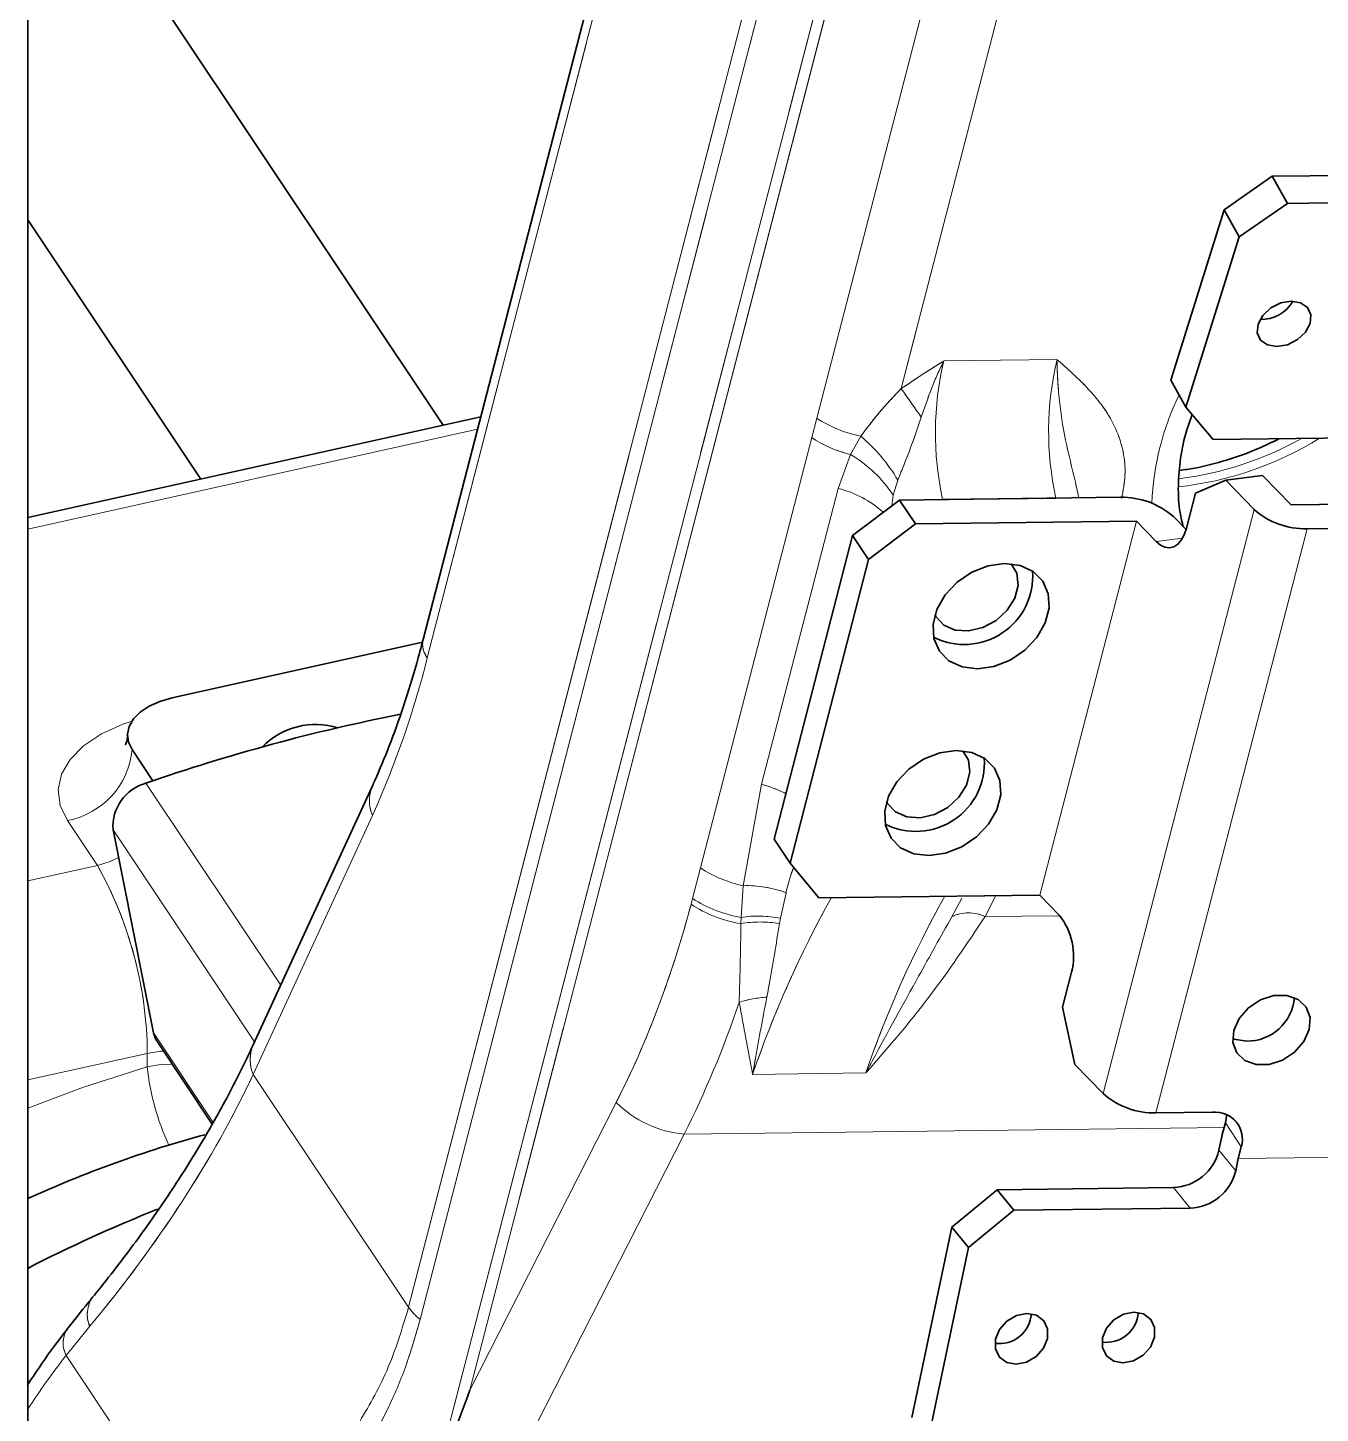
# Paper-space layout 'Blatt1' of a CAD drawing. Header units: millimetres. Extents: x 0 to 1189, y 0 to 841.
# Drawn here: x 577.15 to 586.47, y 113.46 to 123.45 of the extents above; entities that cross this region are included whole.
import ezdxf

# ---------------------------------------------------------------- set-up
doc = ezdxf.new("R2010")
doc.units = ezdxf.units.MM
doc.linetypes.add('PHANTOM', pattern=[12.7, 6.35, -1.27, 1.27, -1.27, 1.27, -1.27])

psp = doc.layouts.new('Blatt1')

# ---------------------------------------------------------------- linework, layer by layer
at = {"color": 7, "linetype": 'Continuous', "lineweight": 35}
for p, q in [((577.1512, 76.5629), (577.1512, 165.1576)), ((583.6187, 133.025), (580.0016, 119.0356)), ((578.1737, 123.538), (580.1466, 120.5805)), ((585.7766, 122.135), (586.1233, 122.376)), ((586.1233, 122.376), (586.6678, 122.3827)), ((586.1233, 122.376), (586.2318, 122.1808)), ((585.3917, 120.907), (585.7766, 122.135)), ((585.8851, 121.9398), (585.7766, 122.135)), ((586.2318, 122.1808), (585.8851, 121.9398)), ((586.2318, 122.1808), (586.7763, 122.1875)), ((577.1512, 122.0634), (578.3995, 120.1921)), ((585.5002, 120.7118), (585.8851, 121.9398)), ((585.3917, 120.907), (585.5002, 120.7118)), ((585.5002, 120.7118), (585.698, 120.4774)), ((580.4165, 120.6405), (577.1512, 119.9146)), ((586.9684, 120.493), (585.698, 120.4774)), ((586.0538, 120.218), (585.7878, 120.1845)), ((586.2583, 120.0066), (586.0538, 120.218)), ((585.7878, 120.1845), (585.569, 120.0904)), ((585.9923, 119.9732), (585.7878, 120.1845)), ((583.0978, 119.7857), (583.4354, 120.0417)), ((583.4354, 120.0417), (585.0291, 120.0613)), ((583.4354, 120.0417), (583.5504, 119.8693)), ((583.7468, 120.0456), (584.5634, 120.0556)), ((585.569, 120.0904), (585.5037, 119.8377)), ((586.6669, 120.0116), (586.2586, 120.0065)), ((585.5012, 119.8284), (585.4103, 119.9223)), ((583.5504, 119.8693), (583.2128, 119.6133)), ((583.5504, 119.8693), (585.1441, 119.8889)), ((585.2849, 119.7435), (585.1443, 119.8888)), ((586.7819, 119.8392), (586.3736, 119.8341)), ((582.5315, 117.5954), (583.0978, 119.7857)), ((583.2128, 119.6133), (583.0978, 119.7857)), ((582.6465, 117.423), (583.2128, 119.6133)), ((579.9964, 119.0164), (578.1916, 118.6152)), ((577.9046, 118.2421), (578.0543, 118.0178)), ((579.6361, 117.9819), (578.7768, 116.1137)), ((578.059, 116.1989), (577.7662, 117.6646)), ((582.5315, 117.5954), (582.6465, 117.423)), ((582.6465, 117.423), (582.8534, 117.1736)), ((584.447, 117.1932), (582.8534, 117.1736)), ((584.4473, 117.1931), (584.5879, 117.0478)), ((584.676, 116.6365), (584.6106, 116.3838)), ((584.6106, 116.3838), (584.6987, 115.9725)), ((578.0856, 116.1342), (578.4817, 115.5405)), ((584.6987, 115.9725), (584.9033, 115.7611)), ((585.2845, 115.6221), (585.6928, 115.6271)), ((585.7847, 115.5501), (585.7629, 115.4659)), ((585.7387, 115.3531), (585.7573, 115.4417)), ((585.8997, 115.3777), (585.8779, 115.2935)), ((585.8594, 115.2049), (585.8779, 115.2935)), ((583.8125, 114.7991), (584.1404, 115.0683)), ((584.1404, 115.0683), (585.4108, 115.0839)), ((584.1404, 115.0683), (584.261, 114.9201)), ((584.261, 114.9201), (583.9331, 114.6509)), ((584.261, 114.9201), (585.5314, 114.9357)), ((583.5247, 113.4256), (583.8125, 114.7991)), ((583.9331, 114.6509), (583.8125, 114.7991)), ((583.6453, 113.2773), (583.9331, 114.6509))]:
    psp.add_line(p, q, dxfattribs=at)
at = {"color": 7, "linetype": 'PHANTOM', "lineweight": 18}
for p, q in [((577.1512, 76.5629), (577.1512, 165.1576)), ((583.6187, 133.025), (580.0016, 119.0356)), ((578.1737, 123.538), (580.1466, 120.5805)), ((585.7766, 122.135), (586.1233, 122.376)), ((586.1233, 122.376), (586.6678, 122.3827)), ((586.1233, 122.376), (586.2318, 122.1808)), ((585.3917, 120.907), (585.7766, 122.135)), ((585.8851, 121.9398), (585.7766, 122.135)), ((586.2318, 122.1808), (585.8851, 121.9398)), ((586.2318, 122.1808), (586.7763, 122.1875)), ((577.1512, 122.0634), (578.3995, 120.1921)), ((585.5002, 120.7118), (585.8851, 121.9398)), ((585.3917, 120.907), (585.5002, 120.7118)), ((585.5002, 120.7118), (585.698, 120.4774)), ((580.4165, 120.6405), (577.1512, 119.9146)), ((586.9684, 120.493), (585.698, 120.4774)), ((586.0538, 120.218), (585.7878, 120.1845)), ((586.2583, 120.0066), (586.0538, 120.218)), ((585.7878, 120.1845), (585.569, 120.0904)), ((585.9923, 119.9732), (585.7878, 120.1845)), ((583.0978, 119.7857), (583.4354, 120.0417)), ((583.4354, 120.0417), (585.0291, 120.0613)), ((583.4354, 120.0417), (583.5504, 119.8693)), ((583.7468, 120.0456), (584.5634, 120.0556)), ((585.569, 120.0904), (585.5037, 119.8377)), ((586.6669, 120.0116), (586.2586, 120.0065)), ((585.5012, 119.8284), (585.4103, 119.9223)), ((583.5504, 119.8693), (583.2128, 119.6133)), ((583.5504, 119.8693), (585.1441, 119.8889)), ((585.2849, 119.7435), (585.1443, 119.8888)), ((586.7819, 119.8392), (586.3736, 119.8341)), ((582.5315, 117.5954), (583.0978, 119.7857)), ((583.2128, 119.6133), (583.0978, 119.7857)), ((582.6465, 117.423), (583.2128, 119.6133)), ((579.9964, 119.0164), (578.1916, 118.6152)), ((577.9046, 118.2421), (578.0543, 118.0178)), ((579.6361, 117.9819), (578.7768, 116.1137)), ((578.059, 116.1989), (577.7662, 117.6646)), ((582.5315, 117.5954), (582.6465, 117.423)), ((582.6465, 117.423), (582.8534, 117.1736)), ((584.447, 117.1932), (582.8534, 117.1736)), ((584.4473, 117.1931), (584.5879, 117.0478)), ((584.676, 116.6365), (584.6106, 116.3838)), ((584.6106, 116.3838), (584.6987, 115.9725)), ((578.0856, 116.1342), (578.4817, 115.5405)), ((584.6987, 115.9725), (584.9033, 115.7611)), ((585.2845, 115.6221), (585.6928, 115.6271)), ((585.7847, 115.5501), (585.7629, 115.4659)), ((585.7387, 115.3531), (585.7573, 115.4417)), ((585.8997, 115.3777), (585.8779, 115.2935)), ((585.8594, 115.2049), (585.8779, 115.2935)), ((583.8125, 114.7991), (584.1404, 115.0683)), ((584.1404, 115.0683), (585.4108, 115.0839)), ((584.1404, 115.0683), (584.261, 114.9201)), ((584.261, 114.9201), (583.9331, 114.6509)), ((584.261, 114.9201), (585.5314, 114.9357)), ((583.5247, 113.4256), (583.8125, 114.7991)), ((583.9331, 114.6509), (583.8125, 114.7991)), ((583.6453, 113.2773), (583.9331, 114.6509))]:
    psp.add_line(p, q, dxfattribs=at)
at = {"color": 8, "linetype": 'Continuous', "lineweight": 18}
for p, q in [((580.0944, 113.0011), (586.0305, 135.9594)), ((586.0989, 135.9047), (580.3374, 113.6219)), ((583.7216, 133.175), (580.0319, 118.9049)), ((579.8971, 114.2207), (584.5012, 132.0275)), ((584.5845, 131.94), (579.9804, 114.1332)), ((582.8391, 120.632), (585.6618, 131.5487)), ((586.0991, 131.0979), (583.448, 120.8448)), ((583.7557, 121.0445), (584.5724, 121.0545)), ((582.8032, 120.4919), (582.8391, 120.632)), ((580.3937, 120.5523), (577.1512, 119.8314)), ((583.0827, 120.3707), (583.1573, 120.5018)), ((582.0008, 117.3886), (582.8032, 120.4919)), ((582.9926, 120.1256), (583.0827, 120.3707)), ((582.441, 117.9922), (582.9926, 120.1256)), ((583.4238, 120.1855), (583.3907, 120.0773)), ((583.3907, 120.0773), (583.3798, 119.9996)), ((584.9033, 115.7611), (585.9923, 119.9732)), ((585.1441, 119.8889), (584.447, 117.1932)), ((584.4473, 117.1931), (585.1443, 119.8888)), ((586.3736, 119.8341), (585.2845, 115.6221)), ((585.2849, 119.7435), (585.4761, 119.7676)), ((578.0034, 118.0003), (578.9748, 116.5441)), ((582.3091, 117.2606), (582.441, 117.9922)), ((577.6537, 117.4068), (577.438, 117.7301)), ((579.6366, 117.7674), (578.7774, 115.8992)), ((578.7866, 116.1349), (577.7662, 117.6646)), ((577.1512, 117.2951), (577.6537, 117.4068)), ((581.9438, 117.1689), (582.0008, 117.3886)), ((582.2937, 117.0323), (582.3091, 117.2606)), ((582.6178, 117.2103), (582.577, 117.0261)), ((581.9328, 117.1269), (581.9438, 117.1689)), ((583.8129, 117.0373), (583.8855, 117.1712)), ((584.1301, 117.1893), (584.0522, 117.0377)), ((582.2925, 116.9871), (582.2937, 117.0323)), ((582.577, 117.0261), (582.5698, 116.9877)), ((584.0522, 117.0377), (584.5912, 117.0443)), ((578.059, 116.1989), (578.489, 115.5543)), ((578.0131, 116.0516), (577.1512, 115.86)), ((578.0131, 115.9551), (578.0131, 116.0516)), ((583.1936, 115.9102), (582.377, 115.9002)), ((578.7774, 115.8992), (579.8971, 114.2207)), ((580.3374, 113.6219), (581.3935, 115.6975)), ((585.7763, 115.5175), (581.8836, 115.4697)), ((585.8997, 115.3777), (585.7847, 115.5501)), ((581.8836, 115.4697), (578.8585, 109.5241)), ((585.7387, 115.3531), (585.8594, 115.2049)), ((585.8779, 115.2935), (588.6002, 115.3269)), ((585.8779, 115.2935), (588.6002, 115.3269)), ((585.5314, 114.9357), (585.4108, 115.0839)), ((577.5979, 114.0835), (577.428, 113.8733)), ((578.6335, 112.0663), (577.428, 113.8733))]:
    psp.add_line(p, q, dxfattribs=at)
at = {"color": 8, "linetype": 'PHANTOM', "lineweight": 18}
for p, q in [((580.0944, 113.0011), (586.0305, 135.9594)), ((586.0989, 135.9047), (580.3374, 113.6219)), ((583.7216, 133.175), (580.0319, 118.9049)), ((579.8971, 114.2207), (584.5012, 132.0275)), ((584.5845, 131.94), (579.9804, 114.1332)), ((582.8391, 120.632), (585.6618, 131.5487)), ((586.0991, 131.0979), (583.448, 120.8448)), ((583.7557, 121.0445), (584.5724, 121.0545)), ((582.8032, 120.4919), (582.8391, 120.632)), ((580.3937, 120.5523), (577.1512, 119.8314)), ((583.0827, 120.3707), (583.1573, 120.5018)), ((582.0008, 117.3886), (582.8032, 120.4919)), ((582.9926, 120.1256), (583.0827, 120.3707)), ((582.441, 117.9922), (582.9926, 120.1256)), ((583.4238, 120.1855), (583.3907, 120.0773)), ((583.3907, 120.0773), (583.3798, 119.9996)), ((584.9033, 115.7611), (585.9923, 119.9732)), ((585.1441, 119.8889), (584.447, 117.1932)), ((584.4473, 117.1931), (585.1443, 119.8888)), ((586.3736, 119.8341), (585.2845, 115.6221)), ((585.2849, 119.7435), (585.4761, 119.7676)), ((578.0034, 118.0003), (578.9748, 116.5441)), ((582.3091, 117.2606), (582.441, 117.9922)), ((577.6537, 117.4068), (577.438, 117.7301)), ((579.6366, 117.7674), (578.7774, 115.8992)), ((578.7866, 116.1349), (577.7662, 117.6646)), ((577.1512, 117.2951), (577.6537, 117.4068)), ((581.9438, 117.1689), (582.0008, 117.3886)), ((582.2937, 117.0323), (582.3091, 117.2606)), ((582.6178, 117.2103), (582.577, 117.0261)), ((581.9328, 117.1269), (581.9438, 117.1689)), ((583.8129, 117.0373), (583.8855, 117.1712)), ((584.1301, 117.1893), (584.0522, 117.0377)), ((582.2925, 116.9871), (582.2937, 117.0323)), ((582.577, 117.0261), (582.5698, 116.9877)), ((584.0522, 117.0377), (584.5912, 117.0443)), ((578.059, 116.1989), (578.489, 115.5543)), ((578.0131, 116.0516), (577.1512, 115.86)), ((578.0131, 115.9551), (578.0131, 116.0516)), ((583.1936, 115.9102), (582.377, 115.9002)), ((578.7774, 115.8992), (579.8971, 114.2207)), ((580.3374, 113.6219), (581.3935, 115.6975)), ((585.7763, 115.5175), (581.8836, 115.4697)), ((585.8997, 115.3777), (585.7847, 115.5501)), ((581.8836, 115.4697), (578.8585, 109.5241)), ((585.7387, 115.3531), (585.8594, 115.2049)), ((585.8779, 115.2935), (588.6002, 115.3269)), ((585.8779, 115.2935), (588.6002, 115.3269)), ((585.5314, 114.9357), (585.4108, 115.0839)), ((577.5979, 114.0835), (577.428, 113.8733)), ((578.6335, 112.0663), (577.428, 113.8733))]:
    psp.add_line(p, q, dxfattribs=at)
at = {"color": 7, "linetype": 'Continuous', "lineweight": 35, "flags": 128}
for points in [[(586.1569, 121.1486), (586.089, 121.1602), (586.0393, 121.1949), (586.0153, 121.2476), (586.0207, 121.3101), (586.0546, 121.3729), (586.1119, 121.4265), (586.1839, 121.4628), (586.2596, 121.4761), (586.3274, 121.4645), (586.3772, 121.4298), (586.4012, 121.3772), (586.3958, 121.3147), (586.3619, 121.2518), (586.3046, 121.1982), (586.2326, 121.1619), (586.1569, 121.1486)], [(585.5037, 119.8377), (585.488, 119.7914), (585.467, 119.753), (585.4415, 119.724), (585.4125, 119.7054), (585.3812, 119.698), (585.3486, 119.7021), (585.3161, 119.7174), (585.2849, 119.7435)], [(583.9978, 118.8252), (584.1169, 118.8419), (584.2342, 118.8881), (584.3403, 118.9598), (584.4266, 119.0513), (584.4861, 119.1553), (584.514, 119.2632), (584.508, 119.3663), (584.4686, 119.4563), (584.3991, 119.5259), (584.3049, 119.5694), (584.1939, 119.5833), (584.0749, 119.5666), (583.9575, 119.5204), (583.8514, 119.4487), (583.7651, 119.3572), (583.7056, 119.2532), (583.6777, 119.1453), (583.6837, 119.0422), (583.7231, 118.9522), (583.7926, 118.8826), (583.8868, 118.8391), (583.9978, 118.8252)], [(584.2419, 119.5812), (584.2805, 119.5132), (584.2902, 119.4264), (584.2664, 119.3342), (584.2116, 119.2466), (584.1319, 119.1732), (584.0357, 119.1217), (583.9336, 119.0979), (583.8366, 119.1043), (583.7553, 119.1402), (583.6984, 119.2018), (583.6917, 119.2142)], [(578.1916, 118.6152), (578.104, 118.5897), (578.0267, 118.555), (577.9626, 118.5121), (577.9143, 118.4629), (577.8835, 118.4092), (577.8714, 118.353), (577.8786, 118.2966), (577.9046, 118.2421)], [(583.6493, 117.4773), (583.7683, 117.4941), (583.8857, 117.5402), (583.9918, 117.6119), (584.0781, 117.7035), (584.1376, 117.8074), (584.1655, 117.9153), (584.1595, 118.0184), (584.1201, 118.1084), (584.0506, 118.178), (583.9564, 118.2215), (583.8454, 118.2355), (583.7264, 118.2187), (583.609, 118.1726), (583.5029, 118.1009), (583.4166, 118.0093), (583.3571, 117.9054), (583.3292, 117.7975), (583.3352, 117.6944), (583.3746, 117.6044), (583.4441, 117.5348), (583.5383, 117.4913), (583.6493, 117.4773)], [(583.8934, 118.2334), (583.932, 118.1653), (583.9417, 118.0785), (583.9179, 117.9864), (583.8631, 117.8988), (583.7833, 117.8253), (583.6872, 117.7739), (583.5851, 117.7501), (583.4881, 117.7565), (583.4068, 117.7924), (583.3499, 117.8539), (583.3432, 117.8663)], [(585.8453, 116.2168), (585.8394, 116.1306), (585.867, 116.0551), (585.9248, 115.9996), (586.0059, 115.9707), (586.1004, 115.9718), (586.197, 116.0029), (586.2841, 116.0603), (586.351, 116.1368), (586.3897, 116.2235), (586.3957, 116.3097), (586.3681, 116.3851), (586.3102, 116.4407), (586.2291, 116.4696), (586.1346, 116.4684), (586.038, 116.4373), (585.951, 116.38), (585.8841, 116.3034), (585.8453, 116.2168)], [(578.0856, 116.1342), (578.073, 116.1565), (578.059, 116.1989)], [(585.8376, 116.1579), (585.848, 116.1539), (585.9372, 116.1398)], [(585.7847, 115.5501), (585.7922, 115.5994), (585.7924, 115.609)], [(584.2773, 113.8095), (584.2084, 113.8226), (584.1559, 113.8615), (584.1277, 113.9204), (584.1281, 113.9904), (584.157, 114.0606), (584.2102, 114.1206), (584.2793, 114.161), (584.354, 114.1758), (584.4229, 114.1628), (584.4754, 114.1238), (584.5036, 114.0649), (584.5032, 113.995), (584.4742, 113.9247), (584.4211, 113.8648), (584.352, 113.8243), (584.2773, 113.8095)], [(585.0486, 113.819), (584.9797, 113.832), (584.9272, 113.871), (584.899, 113.9299), (584.8994, 113.9998), (584.9283, 114.0701), (584.9815, 114.13), (585.0506, 114.1705), (585.1253, 114.1853), (585.1942, 114.1722), (585.2467, 114.1333), (585.2749, 114.0744), (585.2745, 114.0044), (585.2455, 113.9342), (585.1924, 113.8743), (585.1233, 113.8338), (585.0486, 113.819)]]:
    psp.add_lwpolyline(points, dxfattribs=at)
at = {"color": 7, "linetype": 'PHANTOM', "lineweight": 18, "flags": 128}
for points in [[(586.1569, 121.1486), (586.089, 121.1602), (586.0393, 121.1949), (586.0153, 121.2476), (586.0207, 121.3101), (586.0546, 121.3729), (586.1119, 121.4265), (586.1839, 121.4628), (586.2596, 121.4761), (586.3274, 121.4645), (586.3772, 121.4298), (586.4012, 121.3772), (586.3958, 121.3147), (586.3619, 121.2518), (586.3046, 121.1982), (586.2326, 121.1619), (586.1569, 121.1486)], [(585.5037, 119.8377), (585.488, 119.7914), (585.467, 119.753), (585.4415, 119.724), (585.4125, 119.7054), (585.3812, 119.698), (585.3486, 119.7021), (585.3161, 119.7174), (585.2849, 119.7435)], [(583.9978, 118.8252), (584.1169, 118.8419), (584.2342, 118.8881), (584.3403, 118.9598), (584.4266, 119.0513), (584.4861, 119.1553), (584.514, 119.2632), (584.508, 119.3663), (584.4686, 119.4563), (584.3991, 119.5259), (584.3049, 119.5694), (584.1939, 119.5833), (584.0749, 119.5666), (583.9575, 119.5204), (583.8514, 119.4487), (583.7651, 119.3572), (583.7056, 119.2532), (583.6777, 119.1453), (583.6837, 119.0422), (583.7231, 118.9522), (583.7926, 118.8826), (583.8868, 118.8391), (583.9978, 118.8252)], [(584.2419, 119.5812), (584.2805, 119.5132), (584.2902, 119.4264), (584.2664, 119.3342), (584.2116, 119.2466), (584.1319, 119.1732), (584.0357, 119.1217), (583.9336, 119.0979), (583.8366, 119.1043), (583.7553, 119.1402), (583.6984, 119.2018), (583.6917, 119.2142)], [(578.1916, 118.6152), (578.104, 118.5897), (578.0267, 118.555), (577.9626, 118.5121), (577.9143, 118.4629), (577.8835, 118.4092), (577.8714, 118.353), (577.8786, 118.2966), (577.9046, 118.2421)], [(583.6493, 117.4773), (583.7683, 117.4941), (583.8857, 117.5402), (583.9918, 117.6119), (584.0781, 117.7035), (584.1376, 117.8074), (584.1655, 117.9153), (584.1595, 118.0184), (584.1201, 118.1084), (584.0506, 118.178), (583.9564, 118.2215), (583.8454, 118.2355), (583.7264, 118.2187), (583.609, 118.1726), (583.5029, 118.1009), (583.4166, 118.0093), (583.3571, 117.9054), (583.3292, 117.7975), (583.3352, 117.6944), (583.3746, 117.6044), (583.4441, 117.5348), (583.5383, 117.4913), (583.6493, 117.4773)], [(583.8934, 118.2334), (583.932, 118.1653), (583.9417, 118.0785), (583.9179, 117.9864), (583.8631, 117.8988), (583.7833, 117.8253), (583.6872, 117.7739), (583.5851, 117.7501), (583.4881, 117.7565), (583.4068, 117.7924), (583.3499, 117.8539), (583.3432, 117.8663)], [(585.8453, 116.2168), (585.8394, 116.1306), (585.867, 116.0551), (585.9248, 115.9996), (586.0059, 115.9707), (586.1004, 115.9718), (586.197, 116.0029), (586.2841, 116.0603), (586.351, 116.1368), (586.3897, 116.2235), (586.3957, 116.3097), (586.3681, 116.3851), (586.3102, 116.4407), (586.2291, 116.4696), (586.1346, 116.4684), (586.038, 116.4373), (585.951, 116.38), (585.8841, 116.3034), (585.8453, 116.2168)], [(578.0856, 116.1342), (578.073, 116.1565), (578.059, 116.1989)], [(585.8376, 116.1579), (585.848, 116.1539), (585.9372, 116.1398)], [(585.7847, 115.5501), (585.7922, 115.5994), (585.7924, 115.609)], [(584.2773, 113.8095), (584.2084, 113.8226), (584.1559, 113.8615), (584.1277, 113.9204), (584.1281, 113.9904), (584.157, 114.0606), (584.2102, 114.1206), (584.2793, 114.161), (584.354, 114.1758), (584.4229, 114.1628), (584.4754, 114.1238), (584.5036, 114.0649), (584.5032, 113.995), (584.4742, 113.9247), (584.4211, 113.8648), (584.352, 113.8243), (584.2773, 113.8095)], [(585.0486, 113.819), (584.9797, 113.832), (584.9272, 113.871), (584.899, 113.9299), (584.8994, 113.9998), (584.9283, 114.0701), (584.9815, 114.13), (585.0506, 114.1705), (585.1253, 114.1853), (585.1942, 114.1722), (585.2467, 114.1333), (585.2749, 114.0744), (585.2745, 114.0044), (585.2455, 113.9342), (585.1924, 113.8743), (585.1233, 113.8338), (585.0486, 113.819)]]:
    psp.add_lwpolyline(points, dxfattribs=at)
at = {"color": 8, "linetype": 'Continuous', "lineweight": 18, "flags": 128}
for points in [[(577.438, 117.7301), (577.3859, 117.8391), (577.3716, 117.952), (577.3957, 118.0643), (577.4573, 118.1718), (577.554, 118.2702), (577.6821, 118.3558), (577.8367, 118.4254), (577.9035, 118.4478)], [(577.6537, 117.4068), (577.7447, 117.4349), (577.8064, 117.4633)], [(578.0131, 116.0516), (578.1075, 116.0666), (578.1294, 116.0685)], [(577.1512, 115.6571), (577.5524, 115.8088), (578.0131, 115.9551)], [(578.0131, 115.9551), (578.1075, 115.9702), (578.1922, 115.9744)]]:
    psp.add_lwpolyline(points, dxfattribs=at)
at = {"color": 8, "linetype": 'PHANTOM', "lineweight": 18, "flags": 128}
for points in [[(577.438, 117.7301), (577.3859, 117.8391), (577.3716, 117.952), (577.3957, 118.0643), (577.4573, 118.1718), (577.554, 118.2702), (577.6821, 118.3558), (577.8367, 118.4254), (577.9035, 118.4478)], [(577.6537, 117.4068), (577.7447, 117.4349), (577.8064, 117.4633)], [(578.0131, 116.0516), (578.1075, 116.0666), (578.1294, 116.0685)], [(577.1512, 115.6571), (577.5524, 115.8088), (578.0131, 115.9551)], [(578.0131, 115.9551), (578.1075, 115.9702), (578.1922, 115.9744)]]:
    psp.add_lwpolyline(points, dxfattribs=at)
at = {"color": 7, "linetype": 'Continuous', "lineweight": 35}
for centre, radius, start, end in [((586.0438, 121.6082), 0.2643, 268.17506, 329.94626), ((585.0414, 119.503), 0.5584, 48.65794, 91.26957), ((586.2586, 120.0069), 0.000349, 228.65794, 271.26957), ((586.3612, 120.3924), 0.5584, 228.65794, 271.26957), ((585.1441, 119.8886), 0.000349, 48.65794, 91.26957), ((583.9028, 119.4937), 0.4937, 243.37141, 4.04235), ((582.517, 104.9651), 13.7945, 101.19455, 109.09921), ((579.2289, 117.8856), 0.5382, 72.91689, 135.68557), ((583.5543, 118.1458), 0.4937, 243.37141, 4.04235), ((578.0906, 117.687), 0.3252, 105.5635, 183.95996), ((584.4471, 117.1929), 0.000349, 48.65794, 91.26957), ((584.2187, 116.7536), 0.4721, 345.63501, 38.54524), ((585.9411, 116.4823), 0.3425, 269.34871, 355.37559), ((585.2721, 116.1804), 0.5584, 228.65794, 271.26957), ((585.7124, 115.4329), 0.1952, 343.59613, 95.76081), ((580.6313, 107.3523), 8.4066, 105.19475, 114.45452), ((586.2801, 115.3324), 0.5341, 165.53028, 168.19245), ((585.3967, 115.4354), 0.3518, 272.29719, 346.46747), ((585.5173, 115.2872), 0.3518, 272.29719, 346.46747), ((585.8782, 115.2934), 0.000334, 165.53028, 168.19245), ((581.82, 105.4819), 10.1562, 111.56669, 117.36806), ((584.1549, 114.1902), 0.232, 262.41742, 355.85983), ((584.9262, 114.1996), 0.232, 262.41742, 355.85983)]:
    psp.add_arc(centre, radius, start, end, dxfattribs=at)
at = {"color": 7, "linetype": 'PHANTOM', "lineweight": 18}
for centre, radius, start, end in [((586.0438, 121.6082), 0.2643, 268.17506, 329.94626), ((585.0414, 119.503), 0.5584, 48.65794, 91.26957), ((586.2586, 120.0069), 0.000349, 228.65794, 271.26957), ((586.3612, 120.3924), 0.5584, 228.65794, 271.26957), ((585.1441, 119.8886), 0.000349, 48.65794, 91.26957), ((583.9028, 119.4937), 0.4937, 243.37141, 4.04235), ((582.517, 104.9651), 13.7945, 101.19455, 109.09921), ((579.2289, 117.8856), 0.5382, 72.91689, 135.68557), ((583.5543, 118.1458), 0.4937, 243.37141, 4.04235), ((578.0906, 117.687), 0.3252, 105.5635, 183.95996), ((584.4471, 117.1929), 0.000349, 48.65794, 91.26957), ((584.2187, 116.7536), 0.4721, 345.63501, 38.54524), ((585.9411, 116.4823), 0.3425, 269.34761, 355.38659), ((585.2721, 116.1804), 0.5584, 228.65794, 271.26957), ((585.7124, 115.4329), 0.1952, 343.59613, 95.76081), ((580.6313, 107.3523), 8.4066, 105.19475, 114.45452), ((586.2801, 115.3324), 0.5341, 165.53028, 168.19245), ((585.3967, 115.4354), 0.3518, 272.29719, 346.46747), ((585.5173, 115.2872), 0.3518, 272.29719, 346.46747), ((585.8782, 115.2934), 0.000334, 165.53028, 168.19245), ((581.82, 105.4819), 10.1562, 111.56669, 117.36806), ((584.1549, 114.1902), 0.232, 262.41742, 355.85983), ((584.9262, 114.1996), 0.232, 262.41742, 355.85983)]:
    psp.add_arc(centre, radius, start, end, dxfattribs=at)
at = {"color": 8, "linetype": 'Continuous', "lineweight": 18}
for centre, radius, start, end in [((585.9146, 120.5256), 2.2204, 166.48685, 192.48698), ((586.7313, 120.5357), 2.2204, 166.48685, 192.48698), ((564.1419, 107.0932), 23.703, 34.85378, 35.46189), ((587.2338, 119.9353), 1.9811, 154.1247, 177.58195), ((583.3355, 121.3915), 0.9073, 236.8325, 258.67133), ((582.3504, 119.5514), 1.2467, 30.57038, 49.66825), ((583.2915, 121.2349), 0.8891, 236.69161, 256.42062), ((585.1844, 122.555), 2.432, 276.14856, 301.74586), ((585.1529, 122.5876), 2.4107, 277.05454, 299.297), ((582.59, 119.545), 0.9614, 33.61206, 59.17576), ((582.8011, 119.3689), 0.7806, 48.46389, 75.79929), ((580.1575, 119.003), 0.1593, 168.16349, 217.99354), ((573.4114, 120.5681), 6.8262, 335.77692, 345.89801), ((577.3294, 118.2977), 0.5779, 280.83371, 354.47936), ((579.8819, 117.8752), 0.268, 156.63595, 203.74075), ((582.1933, 117.0919), 0.9338, 63.04791, 74.61907), ((575.2157, 116.0351), 2.7974, 0.33805, 29.36467), ((582.4953, 118.1442), 0.903, 236.7981, 258.10024), ((582.336, 116.4539), 0.8072, 69.57002, 91.91224), ((582.4382, 117.8945), 0.9191, 236.63923, 260.88033), ((582.4459, 117.9386), 0.9189, 236.8787, 260.46878), ((589.7848, 113.3592), 7.8315, 150.84322, 161.06765), ((590.4206, 113.45), 7.6343, 150.71076, 161.20012), ((582.4174, 116.207), 0.8345, 78.97608, 98.52061), ((583.9329, 116.792), 0.2731, 64.1025, 116.07334), ((582.433, 116.1646), 0.8344, 80.56229, 99.69266), ((582.5139, 115.7109), 0.7463, 92.65441, 108.26369), ((579.0226, 116.0071), 0.2679, 156.54757, 203.74428), ((579.7662, 116.1343), 1.7623, 185.83776, 204.97507), ((581.9521, 116.2582), 0.7915, 225.10199, 265.03057), ((577.8, 114.1691), 0.2195, 145.45595, 202.94641), ((580.2215, 114.4462), 0.3951, 214.8138, 232.39483), ((577.5948, 113.9617), 0.1888, 148.65838, 207.9237)]:
    psp.add_arc(centre, radius, start, end, dxfattribs=at)
at = {"color": 8, "linetype": 'PHANTOM', "lineweight": 18}
for centre, radius, start, end in [((585.9146, 120.5256), 2.2204, 166.48685, 192.48698), ((586.7313, 120.5357), 2.2204, 166.48685, 192.48698), ((564.1419, 107.0932), 23.703, 34.85378, 35.46189), ((587.2338, 119.9353), 1.9811, 154.1247, 177.58195), ((583.3355, 121.3915), 0.9073, 236.8325, 258.67133), ((582.3504, 119.5514), 1.2467, 30.57038, 49.66825), ((583.2915, 121.2349), 0.8891, 236.69161, 256.42062), ((585.1844, 122.555), 2.432, 276.14856, 301.74586), ((585.1529, 122.5876), 2.4107, 277.05454, 299.297), ((582.59, 119.545), 0.9614, 33.61206, 59.17576), ((582.8011, 119.3689), 0.7806, 48.46389, 75.79929), ((580.1575, 119.003), 0.1593, 168.16349, 217.99354), ((573.4114, 120.5681), 6.8262, 335.77692, 345.89801), ((577.3294, 118.2977), 0.5779, 280.83371, 354.47936), ((579.8819, 117.8752), 0.268, 156.63595, 203.74075), ((582.1933, 117.0919), 0.9338, 63.04791, 74.61907), ((575.2157, 116.0351), 2.7974, 0.33805, 29.36467), ((582.4953, 118.1442), 0.903, 236.7981, 258.10024), ((582.336, 116.4539), 0.8072, 69.57002, 91.91224), ((582.4382, 117.8945), 0.9191, 236.63923, 260.88033), ((582.4459, 117.9386), 0.9189, 236.8787, 260.46878), ((589.7848, 113.3592), 7.8315, 150.84323, 161.06765), ((590.4206, 113.45), 7.6343, 150.71076, 161.20012), ((582.4174, 116.207), 0.8345, 78.97608, 98.52061), ((583.9329, 116.792), 0.2731, 64.1025, 116.07334), ((582.433, 116.1646), 0.8344, 80.56229, 99.69266), ((582.5139, 115.7109), 0.7463, 92.65441, 108.26369), ((579.0226, 116.0071), 0.2679, 156.54757, 203.74428), ((579.7662, 116.1343), 1.7623, 185.83776, 204.97507), ((581.9521, 116.2582), 0.7915, 225.10199, 265.03057), ((577.8, 114.1691), 0.2195, 145.45595, 202.94641), ((580.2215, 114.4462), 0.3951, 214.8138, 232.39483), ((577.5948, 113.9617), 0.1888, 148.65838, 207.9237)]:
    psp.add_arc(centre, radius, start, end, dxfattribs=at)
at = {"color": 8, "linetype": 'Continuous', "lineweight": 18}
for centre, major_axis, ratio, start_param, end_param in [((574.5098, 122.237), (-4.5879, 8.9191), 0.695636, 3.606793, 3.798972), ((574.8451, 122.3559), (-4.4735, 9.4847), 0.688941, 3.636028, 3.760637), ((569.7032, 115.7877), (9.3431, 3.8893), 0.602813, 5.427192, 5.695113), ((578.5651, 110.737), (1.4374, 4.448), 0.529996, 0.97202, 1.085176)]:
    psp.add_ellipse(centre, major_axis=major_axis, ratio=ratio, start_param=start_param, end_param=end_param, dxfattribs=at)
at = {"color": 8, "linetype": 'PHANTOM', "lineweight": 18}
for centre, major_axis, ratio, start_param, end_param in [((574.5098, 122.237), (-4.5879, 8.9191), 0.695636, 3.606793, 3.798972), ((574.8451, 122.3559), (-4.4735, 9.4847), 0.688941, 3.636028, 3.760637), ((569.7032, 115.7877), (9.3431, 3.8893), 0.602813, 5.427192, 5.695113), ((578.5651, 110.737), (1.4374, 4.448), 0.529996, 0.97202, 1.085176)]:
    psp.add_ellipse(centre, major_axis=major_axis, ratio=ratio, start_param=start_param, end_param=end_param, dxfattribs=at)
at = {"color": 7, "linetype": 'Continuous', "lineweight": 35}
psp.add_ellipse((580.6727, 113.7408), major_axis=(1.371, 3.6222), ratio=0.070215, start_param=1.630182, end_param=1.80078, dxfattribs=at)
at = {"color": 7, "linetype": 'PHANTOM', "lineweight": 18}
psp.add_ellipse((580.6727, 113.7408), major_axis=(1.371, 3.6222), ratio=0.070215, start_param=1.630182, end_param=1.80078, dxfattribs=at)
at = {"color": 8, "linetype": 'Continuous', "lineweight": 18}
for points, knots in [([(583.448, 120.8448), (583.4984, 120.8788), (583.5993, 120.9468), (583.7031, 121.0115), (583.7552, 121.0441), (583.7557, 121.0445)], [0, 0, 0, 0, 0.497255, 0.9951242, 1, 1, 1, 1]), ([(583.7557, 121.0445), (583.7554, 121.0439), (583.724, 120.9825), (583.6646, 120.8516), (583.617, 120.7106), (583.5929, 120.6391)], [0, 0, 0, 0, 0.0045885, 0.4952351, 1, 1, 1, 1]), ([(584.728, 120.0576), (584.7229, 120.0826), (584.6966, 120.2093), (584.6354, 120.4364), (584.5836, 120.7529), (584.5721, 120.9559), (584.5724, 121.0539), (584.5724, 121.0545)], [0, 0, 0, 0, 0.071989, 0.365282, 0.663355, 0.998059, 1, 1, 1, 1]), ([(584.5724, 121.0545), (584.5727, 121.0542), (584.6039, 121.0265), (584.6657, 120.9714), (584.7843, 120.859), (584.9029, 120.7248), (585.0004, 120.5561), (585.0528, 120.3955), (585.0695, 120.2255), (585.0478, 120.1102), (585.0369, 120.0525)], [0, 0, 0, 0, 0.0011958, 0.1081929, 0.2151116, 0.4266652, 0.5762023, 0.7254655, 0.862826, 1, 1, 1, 1]), ([(583.1573, 120.5018), (583.1999, 120.559), (583.2862, 120.675), (583.3936, 120.7877), (583.448, 120.8448)], [0, 0, 0, 0, 0.493545, 1, 1, 1, 1]), ([(583.5929, 120.6391), (583.5669, 120.5628), (583.5148, 120.41), (583.4542, 120.2604), (583.4238, 120.1855)], [0, 0, 0, 0, 0.499451, 1, 1, 1, 1]), ([(582.6726, 117.3916), (582.6668, 117.3768), (582.6439, 117.3187), (582.6289, 117.2566), (582.6178, 117.2103)], [0, 0, 0, 0, 0.254713, 1, 1, 1, 1]), ([(584.0522, 117.0377), (583.9212, 116.8413), (583.6582, 116.447), (583.3501, 116.0878), (583.1945, 115.9111), (583.1936, 115.9102)], [0, 0, 0, 0, 0.4967435, 0.9973364, 1, 1, 1, 1]), ([(583.1936, 115.9102), (583.1942, 115.9113), (583.2094, 115.9399), (583.3349, 116.1763), (583.5438, 116.5545), (583.7334, 116.8947), (583.8129, 117.0373)], [0, 0, 0, 0, 0.002847, 0.073817, 0.611608, 1, 1, 1, 1]), ([(582.28, 116.4196), (582.2841, 116.5685), (582.2892, 116.7526), (582.292, 116.9494), (582.2925, 116.9871)], [0, 0, 0, 0, 0.8087816, 1, 1, 1, 1]), ([(582.5698, 116.9877), (582.5467, 116.8401), (582.5187, 116.6619), (582.4851, 116.4866), (582.4794, 116.4564)], [0, 0, 0, 0, 0.827811, 1, 1, 1, 1]), ([(582.377, 115.9002), (582.3768, 115.9011), (582.3453, 116.0689), (582.3126, 116.2448), (582.28, 116.4196)], [0, 0, 0, 0, 0.0055, 1, 1, 1, 1]), ([(582.4794, 116.4564), (582.4512, 116.3103), (582.4161, 116.1276), (582.3837, 115.9398), (582.3772, 115.9013), (582.377, 115.9002)], [0, 0, 0, 0, 0.795494, 0.994169, 1, 1, 1, 1]), ([(579.5308, 113.374), (579.6047, 113.499), (579.7543, 113.752), (579.8491, 114.0632), (579.8971, 114.2207)], [0, 0, 0, 0, 0.494093, 1, 1, 1, 1]), ([(579.9804, 114.1332), (579.9489, 114.0238), (579.8855, 113.8038), (579.7632, 113.5113), (579.6678, 113.3352), (579.6224, 113.2514)], [0, 0, 0, 0, 0.341806, 0.687158, 1, 1, 1, 1])]:
    psp.add_open_spline(points, degree=3, knots=knots, dxfattribs=at)
at = {"color": 8, "linetype": 'PHANTOM', "lineweight": 18}
for points, knots in [([(583.448, 120.8448), (583.4984, 120.8788), (583.5993, 120.9468), (583.7031, 121.0115), (583.7552, 121.0441), (583.7557, 121.0445)], [0, 0, 0, 0, 0.497255, 0.995124, 1, 1, 1, 1]), ([(583.7557, 121.0445), (583.7554, 121.0439), (583.724, 120.9825), (583.6646, 120.8516), (583.617, 120.7106), (583.5929, 120.6391)], [0, 0, 0, 0, 0.004589, 0.495235, 1, 1, 1, 1]), ([(584.728, 120.0576), (584.7229, 120.0826), (584.6966, 120.2093), (584.6354, 120.4364), (584.5836, 120.7529), (584.5721, 120.9559), (584.5724, 121.0539), (584.5724, 121.0545)], [0, 0, 0, 0, 0.0719893, 0.3652822, 0.663355, 0.998059, 1, 1, 1, 1]), ([(584.5724, 121.0545), (584.5727, 121.0542), (584.6039, 121.0265), (584.6657, 120.9714), (584.7843, 120.859), (584.9029, 120.7248), (585.0004, 120.5561), (585.0528, 120.3955), (585.0695, 120.2255), (585.0478, 120.1102), (585.0369, 120.0525)], [0, 0, 0, 0, 0.001196, 0.108193, 0.215112, 0.426665, 0.576202, 0.725465, 0.862826, 1, 1, 1, 1]), ([(583.1573, 120.5018), (583.1999, 120.559), (583.2862, 120.675), (583.3936, 120.7877), (583.448, 120.8448)], [0, 0, 0, 0, 0.493545, 1, 1, 1, 1]), ([(583.5929, 120.6391), (583.5669, 120.5628), (583.5148, 120.41), (583.4542, 120.2604), (583.4238, 120.1855)], [0, 0, 0, 0, 0.499451, 1, 1, 1, 1]), ([(582.6726, 117.3916), (582.6668, 117.3768), (582.6439, 117.3187), (582.6289, 117.2566), (582.6178, 117.2103)], [0, 0, 0, 0, 0.254713, 1, 1, 1, 1]), ([(584.0522, 117.0377), (583.9212, 116.8413), (583.6582, 116.447), (583.3501, 116.0878), (583.1945, 115.9111), (583.1936, 115.9102)], [0, 0, 0, 0, 0.496743, 0.997336, 1, 1, 1, 1]), ([(583.1936, 115.9102), (583.1942, 115.9113), (583.2094, 115.9399), (583.3349, 116.1763), (583.5438, 116.5545), (583.7334, 116.8947), (583.8129, 117.0373)], [0, 0, 0, 0, 0.002847, 0.073817, 0.611608, 1, 1, 1, 1]), ([(582.28, 116.4196), (582.2841, 116.5685), (582.2892, 116.7526), (582.292, 116.9494), (582.2925, 116.9871)], [0, 0, 0, 0, 0.808782, 1, 1, 1, 1]), ([(582.5698, 116.9877), (582.5467, 116.8401), (582.5187, 116.6619), (582.4851, 116.4866), (582.4794, 116.4564)], [0, 0, 0, 0, 0.8278106, 1, 1, 1, 1]), ([(582.377, 115.9002), (582.3768, 115.9011), (582.3453, 116.0689), (582.3126, 116.2448), (582.28, 116.4196)], [0, 0, 0, 0, 0.0054996, 1, 1, 1, 1]), ([(582.4794, 116.4564), (582.4512, 116.3103), (582.4161, 116.1276), (582.3837, 115.9398), (582.3772, 115.9013), (582.377, 115.9002)], [0, 0, 0, 0, 0.795494, 0.994169, 1, 1, 1, 1]), ([(579.5308, 113.374), (579.6047, 113.499), (579.7543, 113.752), (579.8491, 114.0632), (579.8971, 114.2207)], [0, 0, 0, 0, 0.4940929, 1, 1, 1, 1]), ([(579.9804, 114.1332), (579.9489, 114.0238), (579.8855, 113.8038), (579.7632, 113.5113), (579.6678, 113.3352), (579.6224, 113.2514)], [0, 0, 0, 0, 0.341806, 0.687158, 1, 1, 1, 1])]:
    psp.add_open_spline(points, degree=3, knots=knots, dxfattribs=at)
at = {"color": 7, "linetype": 'Continuous', "lineweight": 35}
for points, knots in [([(585.4814, 119.8488), (585.4729, 119.8824), (585.4494, 119.9756), (585.4417, 120.1419), (585.458, 120.3422), (585.4926, 120.5157), (585.5319, 120.6213), (585.5455, 120.6581)], [0, 0, 0, 0, 0.139958, 0.387481, 0.631061, 0.871594, 1, 1, 1, 1]), ([(586.171, 120.4832), (586.1213, 120.4588), (585.9975, 120.3978), (585.7927, 120.3273), (585.6023, 120.275), (585.4907, 120.2602), (585.455, 120.2554)], [0, 0, 0, 0, 0.213441, 0.531991, 0.850206, 1, 1, 1, 1]), ([(580.0016, 119.0356), (579.9863, 118.9782), (579.9422, 118.8122), (579.8619, 118.5524), (579.7606, 118.2705), (579.6835, 118.0856), (579.6419, 117.9945), (579.6361, 117.9819)], [0, 0, 0, 0, 0.146744, 0.423765, 0.699564, 0.958317, 1, 1, 1, 1]), ([(577.869, 118.3456), (577.8695, 118.3367), (577.8709, 118.3117), (577.8572, 118.2804), (577.8553, 118.2778), (577.8545, 118.2767)], [0, 0, 0, 0, 0.245271, 0.686745, 1, 1, 1, 1]), ([(578.7768, 116.1137), (578.7461, 116.0484), (578.6562, 115.8578), (578.486, 115.5405), (578.2575, 115.1629), (578.0016, 114.7869), (577.784, 114.4973), (577.6517, 114.3337), (577.6193, 114.2936)], [0, 0, 0, 0, 0.107605, 0.314405, 0.520975, 0.727239, 0.933215, 1, 1, 1, 1]), ([(577.6192, 114.2931), (577.6083, 114.2798), (577.547, 114.2055), (577.4851, 114.1252), (577.4343, 114.0594)], [0, 0, 0, 0, 0.179168, 1, 1, 1, 1]), ([(577.4344, 114.061), (577.3946, 114.009), (577.2974, 113.882), (577.2055, 113.745), (577.1512, 113.664)], [0, 0, 0, 0, 0.4093651, 1, 1, 1, 1])]:
    psp.add_open_spline(points, degree=3, knots=knots, dxfattribs=at)
at = {"color": 7, "linetype": 'PHANTOM', "lineweight": 18}
for points, knots in [([(585.4814, 119.8488), (585.4729, 119.8824), (585.4494, 119.9756), (585.4417, 120.1419), (585.458, 120.3422), (585.4926, 120.5157), (585.5319, 120.6213), (585.5455, 120.6581)], [0, 0, 0, 0, 0.139958, 0.387481, 0.631061, 0.871594, 1, 1, 1, 1]), ([(586.171, 120.4832), (586.1213, 120.4588), (585.9975, 120.3978), (585.7927, 120.3273), (585.6023, 120.275), (585.4907, 120.2602), (585.455, 120.2554)], [0, 0, 0, 0, 0.213441, 0.531991, 0.850206, 1, 1, 1, 1]), ([(580.0016, 119.0356), (579.9863, 118.9782), (579.9422, 118.8122), (579.8619, 118.5524), (579.7606, 118.2705), (579.6835, 118.0856), (579.6419, 117.9945), (579.6361, 117.9819)], [0, 0, 0, 0, 0.146744, 0.4237649, 0.6995638, 0.9583168, 1, 1, 1, 1]), ([(577.869, 118.3456), (577.8695, 118.3367), (577.8709, 118.3117), (577.8572, 118.2804), (577.8553, 118.2778), (577.8545, 118.2767)], [0, 0, 0, 0, 0.245271, 0.686745, 1, 1, 1, 1]), ([(578.7768, 116.1137), (578.7461, 116.0484), (578.6562, 115.8578), (578.486, 115.5405), (578.2575, 115.1629), (578.0016, 114.7869), (577.784, 114.4973), (577.6517, 114.3337), (577.6193, 114.2936)], [0, 0, 0, 0, 0.107605, 0.314405, 0.520975, 0.727239, 0.933215, 1, 1, 1, 1]), ([(577.6192, 114.2931), (577.6083, 114.2798), (577.547, 114.2055), (577.4851, 114.1252), (577.4343, 114.0594)], [0, 0, 0, 0, 0.179168, 1, 1, 1, 1]), ([(577.4344, 114.061), (577.3946, 114.009), (577.2974, 113.882), (577.2055, 113.745), (577.1512, 113.664)], [0, 0, 0, 0, 0.409365, 1, 1, 1, 1])]:
    psp.add_open_spline(points, degree=3, knots=knots, dxfattribs=at)

doc.saveas('drawing.dxf')
